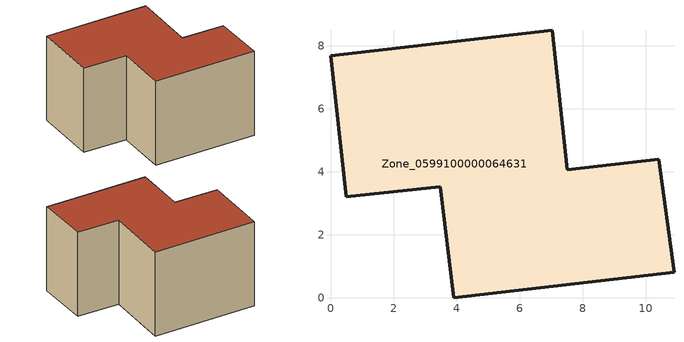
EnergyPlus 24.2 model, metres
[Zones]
Zone_0599100000064631
 floor ground (C_G): 3.48,3.52 0.5,3.2 0,7.68 7.04,8.49 7.51,4.07 10.41,4.39 10.9,0.81 3.91,0 z0
 wall outside (C_F): 7.04,8.49 0,7.68 0.5,3.2 3.48,3.52 3.91,0 10.9,0.81 10.41,4.39 7.51,4.07 7.04,8.49 z0:5.99
 roof outside (C_R): 7.51,4.07 7.04,8.49 0,7.68 0.5,3.2 3.48,3.52 3.91,0 10.9,0.81 10.41,4.39 z5.99
[BUILDING]
Pand.0599100000064631: North Axis=0; Terrain=City; Loads Convergence Tolerance Value=0.04; Temperature Convergence Tolerance Value=0.4; Solar Distribution=FullExterior; Maximum Number of Warmup Days=25; Minimum Number of Warmup Days=1
[Site:Location]
Rotterdam.The.Hague.AP_ZH_NLD Design_Conditions: Latitude=51.96; Longitude=4.45; Time Zone=1; Elevation=-4.5
[SITE:GROUNDTEMPERATURE:BUILDINGSURFACE]
18, 18, 18, 18, 18, 18, 18, 18, 18, 18, 18, 18
[MATERIAL] Thermal Absorptance=0.9; Solar Absorptance=0.7; Visible Absorptance=0.7
Name | Roughness | Thickness | Conductivity | Density | Specific Heat
G.TI.1946-1964 | MediumSmooth | 0.15 | 1 | 540 | 1210
F.TI.1946-1964 | Rough | 0.3 | 0.857143 | 1920 | 840
R.TI.1946-1964 | MediumRough | 0.2 | 0.277778 | 1500 | 1000
[CONSTRUCTION]
C_G: G.TI.1946-1964
C_F: F.TI.1946-1964
C_R: R.TI.1946-1964
[ZONE]
Zone_0599100000064631: Type=1; Multiplier=1; Ceiling Height=Autocalculate; Volume=Autocalculate; Floor Area=autocalculate; Part of Total Floor Area=Yes
[ZONEINFILTRATION:DESIGNFLOWRATE]
Infil_Zone_0599100000064631: Zone or ZoneList or Space or SpaceList=Zone_0599100000064631; Schedule=AlwaysOn; Design Flow Rate Calculation Method=Flow/Area; Flow Rate per Floor Area=0.003; Constant Term Coefficient=1; Temperature Term Coefficient=0; Velocity Term Coefficient=0; Velocity Squared Term Coefficient=0
[HVACTEMPLATE:ZONE:IDEALLOADSAIRSYSTEM]
Zone_0599100000064631: Maximum Heating Supply Air Temperature=50; Minimum Cooling Supply Air Temperature=13; Maximum Heating Supply Air Humidity Ratio=0.0156; Minimum Cooling Supply Air Humidity Ratio=0.0077; Heating Limit=NoLimit; Cooling Limit=NoLimit; Dehumidification Control Type=ConstantSensibleHeatRatio; Cooling Sensible Heat Ratio=0.7; Dehumidification Setpoint=60; Humidification Control Type=None; Humidification Setpoint=30; Outdoor Air Method=None; Outdoor Air Flow Rate per Person=0.00944; Outdoor Air Flow Rate per Zone Floor Area=0; Outdoor Air Flow Rate per Zone=0; Demand Controlled Ventilation Type=None; Outdoor Air Economizer Type=NoEconomizer; Heat Recovery Type=None; Sensible Heat Recovery Effectiveness=0.7; Latent Heat Recovery Effectiveness=0.65
[ZONECONTROL:THERMOSTAT]
ThermostatControl_Zone_0599100000064631: Zone or ZoneList=Zone_0599100000064631; Control Type Schedule=DualSetpointControlType; Control 1=Thermostat_Zone_0599100000064631; Temperature Difference Between Cutout And Setpoint=0
[THERMOSTATSETPOINT:DUALSETPOINT]
Thermostat_Zone_0599100000064631: Heating Setpoint Temperature Schedule=HeatingSetpoint_Zone_0599100000064631; Cooling Setpoint Temperature Schedule=CoolingSetpoint_Zone_0599100000064631
[SCHEDULE:COMPACT]
HeatingSetpoint_Zone_0599100000064631: Through: 12/31, For: AllDays, Until: 24:00, 21
CoolingSetpoint_Zone_0599100000064631: Through: 12/31, For: AllDays, Until: 24:00, 24
DualSetpointControlType: Through: 12/31, For: AllDays, Until: 24:00, 4
AlwaysOn: Through: 12/31, For: AllDays, Until: 24:00, 1
